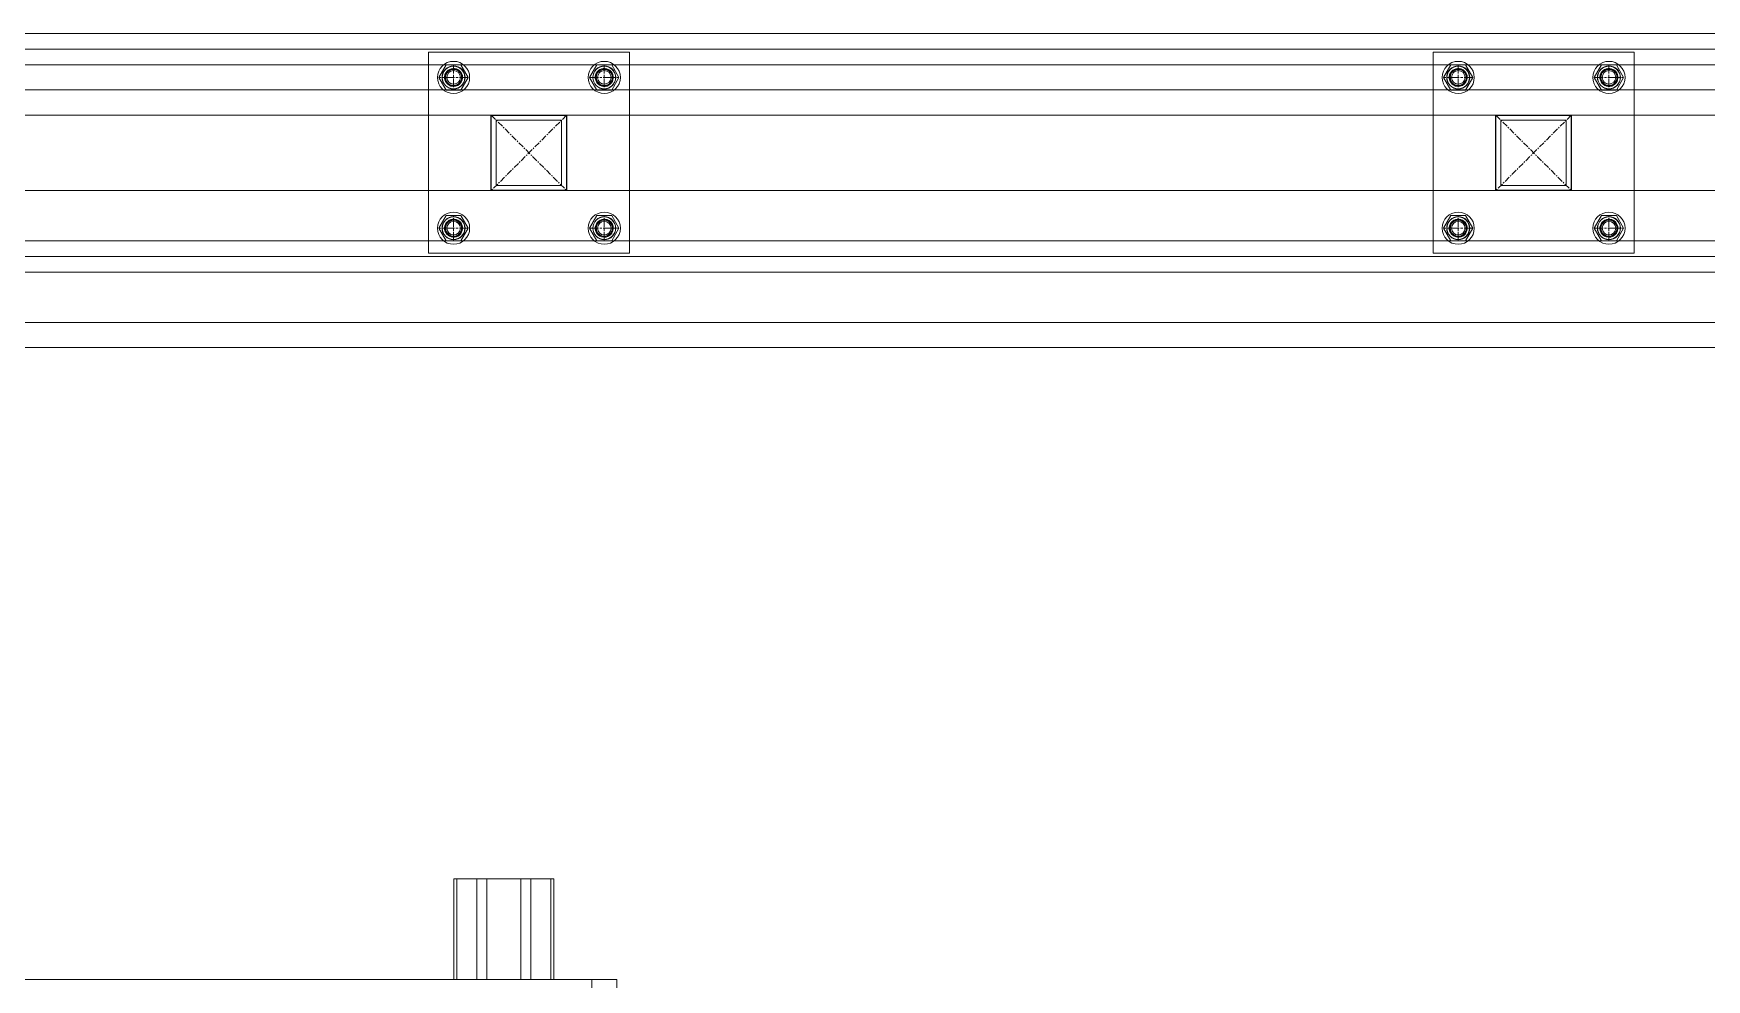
# Model space of a CAD drawing. Header units: centimetres. Extents: x 394264 to 551709, y 50011 to 59011.
# Drawn here: x 510317.1 to 510450.3, y 53867.1 to 53942.4 of the extents above; entities that cross this region are included whole.
import ezdxf

# ---------------------------------------------------------------- set-up
doc = ezdxf.new("R2010")
doc.units = ezdxf.units.CM
for name, pattern in [('CHAIN', [0.3543, 0.2362, -0.0295, 0.0591, -0.0295]), ('DASHDOT', [25.4, 12.7, -6.35, 0, -6.35]), ('M00$0$CENTER', [50.8, 31.75, -6.35, 6.35, -6.35])]:
    doc.linetypes.add(name, pattern=pattern)
doc.layers.get('0').update_dxf_attribs({"lineweight": 9})
doc.layers.add('-MH_Ad', color=1, linetype='Continuous', lineweight=9, true_color=0xff0000)
doc.layers.add('DV_alçıpanel_duvar_yeni', color=1, linetype='Continuous', lineweight=20, true_color=0xff0000)
for name, color, linetype, lineweight in [('0-KRCN-MİMARİ-220526', 8, 'Continuous', 9), ('A_Aks', 30, 'DASHDOT', 9), ('D_Alcipan_YL', 13, 'BATTING', 13), ('DV_akustik', 31, 'Continuous', 13), ('G_0.09', 254, 'Continuous', 9), ('G_0.13', 145, 'Continuous', 13), ('M00$0$A_Iskelet', 20, 'Continuous', 25), ('M00$0$D_Merkez', 51, 'M00$0$CENTER', 13), ('M00$0$D_Profil', 155, 'Continuous', 15), ('MH_Alan', 51, 'Continuous', 9), ('TF_Mobilya', 142, 'Continuous', 9)]:
    doc.layers.add(name, color=color, linetype=linetype, lineweight=lineweight)
doc.linetypes.add('BATTING', pattern='A,0.0001,-0.1,[134,ltypeshp.shx,S=0.1,R=0,X=-0.1,Y=0],-0.2,[134,ltypeshp.shx,S=0.1,R=180,X=0.1,Y=0],-0.1', length=0.4001)

# ---------------------------------------------------------------- blocks, each defined once
blk = doc.blocks.new('a_aks')
at = {"layer": 'A_Aks', "color": 8, "ltscale": 200}
blk.add_line((-743.44, 1657), (12633.63, 1657), dxfattribs=at)
blk = doc.blocks.new('mimari_yeni_durum')
at = {"layer": 'A_Aks', "color": 8}
blk.add_blockref('a_aks', (0, 0), dxfattribs=at)
blk = doc.blocks.new('kombine_altyapı')
at = {"color": 8, "linetype": 'Continuous', "lineweight": 15}
for p, q in [((5723.03, 1604.7), (5723.03, 1612.7)), ((5723.26, 1612.7), (5723.03, 1612.7)), ((5724.86, 1612.7), (5723.26, 1612.7)), ((5723.26, 1604.7), (5723.26, 1612.7)), ((5724.86, 1604.7), (5724.86, 1612.7)), ((5725.65, 1612.7), (5724.86, 1612.7)), ((5728.35, 1612.7), (5725.65, 1612.7)), ((5725.65, 1604.7), (5725.65, 1612.7)), ((5729.14, 1612.7), (5728.35, 1612.7)), ((5728.35, 1604.7), (5728.35, 1612.7)), ((5729.14, 1604.7), (5729.14, 1612.7)), ((5730.74, 1612.7), (5729.14, 1612.7)), ((5730.97, 1612.7), (5730.74, 1612.7)), ((5730.74, 1604.7), (5730.74, 1612.7)), ((5730.97, 1604.7), (5730.97, 1612.7)), ((5275, 1604.7), (5734, 1604.7)), ((5736, 1604.7), (5734, 1604.7)), ((5734, 1604.7), (5734, 1594.7)), ((5736, 1604.7), (5736, 1594.7))]:
    blk.add_line(p, q, dxfattribs=at)
blk = doc.blocks.new('A$C17b1b0ad')
at = {"layer": 'MH_Alan', "color": 8}
blk.add_lwpolyline([(4819, 88), (4819, 1661.5), (5199, 1661.5), (5199, 1620), (5311, 1620), (5311, 1655), (6452.5, 1655), (6452.5, 1620), (6507.5, 1620), (6507.5, 1661), (7013, 1661), (7013, 88)], dxfattribs=at)
blk = doc.blocks.new('*U125')
at = {"ltscale": 40}
blk.add_lwpolyline([(0, 0), (0, 6), (6, 6), (6, 0)], close=True, dxfattribs=at)
at = {"layer": 'M00$0$D_Merkez', "ltscale": 0.015}
for points in [[(0, 0), (6, 6)], [(0, 6), (6, 0)]]:
    blk.add_lwpolyline(points, dxfattribs=at)
at = {"layer": 'M00$0$D_Profil', "ltscale": 40}
blk.add_lwpolyline([(0.4, 0.4), (0.4, 5.6), (5.6, 5.6), (5.6, 0.4)], close=True, dxfattribs=at)
blk = doc.blocks.new('duvarlar')
at = {"color": 8}
for points in [[(5721, 1662.5), (5737, 1662.5), (5737, 1678.5), (5721, 1678.5)], [(5801, 1662.5), (5817, 1662.5), (5817, 1678.5), (5801, 1678.5)]]:
    blk.add_lwpolyline(points, close=True, dxfattribs=at)
at = {"layer": 'D_Alcipan_YL', "color": 8, "linetype": 'BATTING', "ltscale": 4}
blk.add_line((5955, 1675.5), (5311, 1675.5), dxfattribs=at)
at = {"layer": 'DV_akustik', "color": 8}
for p, q in [((5311, 1663.5), (5955, 1663.5)), ((5313.5, 1661), (5955, 1661))]:
    blk.add_line(p, q, dxfattribs=at)
at = {"layer": 'DV_akustik', "color": 8, "linetype": 'BATTING', "ltscale": 2.5}
blk.add_line((5312.25, 1662.25), (5955, 1662.25), dxfattribs=at)
at = {"layer": 'DV_alçıpanel_duvar_yeni', "color": 8}
for p, q in [((5955, 1680), (5311, 1680)), ((5311, 1678.75), (5955, 1678.75)), ((5955, 1677.5), (5311, 1677.5))]:
    blk.add_line(p, q, dxfattribs=at)
at = {"layer": 'G_0.09', "color": 8}
for p, q in [((5721.83, 1676.5), (5722.41, 1677.51)), ((5722.41, 1677.51), (5723.59, 1677.51)), ((5723.59, 1677.51), (5724.17, 1676.5)), ((5734.41, 1677.51), (5733.83, 1676.5)), ((5735.59, 1677.51), (5734.41, 1677.51)), ((5736.17, 1676.5), (5735.59, 1677.51)), ((5801.83, 1676.5), (5802.41, 1677.51)), ((5802.41, 1677.51), (5803.59, 1677.51)), ((5803.59, 1677.51), (5804.17, 1676.5)), ((5814.41, 1677.51), (5813.83, 1676.5)), ((5815.59, 1677.51), (5814.41, 1677.51)), ((5816.17, 1676.5), (5815.59, 1677.51)), ((5722.41, 1675.49), (5721.83, 1676.5)), ((5724.17, 1676.5), (5723.59, 1675.49)), ((5733.83, 1676.5), (5734.41, 1675.49)), ((5735.59, 1675.49), (5736.17, 1676.5)), ((5802.41, 1675.49), (5801.83, 1676.5)), ((5804.17, 1676.5), (5803.59, 1675.49)), ((5813.83, 1676.5), (5814.41, 1675.49)), ((5815.59, 1675.49), (5816.17, 1676.5)), ((5723.59, 1675.49), (5722.41, 1675.49)), ((5734.41, 1675.49), (5735.59, 1675.49)), ((5803.59, 1675.49), (5802.41, 1675.49)), ((5814.41, 1675.49), (5815.59, 1675.49)), ((5722.41, 1665.51), (5721.83, 1664.5)), ((5723.59, 1665.51), (5722.41, 1665.51)), ((5724.17, 1664.5), (5723.59, 1665.51)), ((5733.83, 1664.5), (5734.41, 1665.51)), ((5734.41, 1665.51), (5735.59, 1665.51)), ((5735.59, 1665.51), (5736.17, 1664.5)), ((5802.41, 1665.51), (5801.83, 1664.5)), ((5803.59, 1665.51), (5802.41, 1665.51)), ((5804.17, 1664.5), (5803.59, 1665.51)), ((5813.83, 1664.5), (5814.41, 1665.51)), ((5814.41, 1665.51), (5815.59, 1665.51)), ((5815.59, 1665.51), (5816.17, 1664.5)), ((5721.83, 1664.5), (5722.41, 1663.49)), ((5723.59, 1663.49), (5724.17, 1664.5)), ((5734.41, 1663.49), (5733.83, 1664.5)), ((5736.17, 1664.5), (5735.59, 1663.49)), ((5801.83, 1664.5), (5802.41, 1663.49)), ((5803.59, 1663.49), (5804.17, 1664.5)), ((5814.41, 1663.49), (5813.83, 1664.5)), ((5816.17, 1664.5), (5815.59, 1663.49)), ((5722.41, 1663.49), (5723.59, 1663.49)), ((5735.59, 1663.49), (5734.41, 1663.49)), ((5802.41, 1663.49), (5803.59, 1663.49)), ((5815.59, 1663.49), (5814.41, 1663.49))]:
    blk.add_line(p, q, dxfattribs=at)
at = {"layer": 'G_0.09', "color": 8, "linetype": 'CHAIN', "ltscale": 3}
for p, q in [((5723, 1677.51), (5723, 1675.49)), ((5735, 1677.51), (5735, 1675.49)), ((5803, 1677.51), (5803, 1675.49)), ((5815, 1677.51), (5815, 1675.49)), ((5724.17, 1676.5), (5721.83, 1676.5)), ((5733.83, 1676.5), (5736.17, 1676.5)), ((5804.17, 1676.5), (5801.83, 1676.5)), ((5813.83, 1676.5), (5816.17, 1676.5)), ((5723, 1663.49), (5723, 1665.51)), ((5735, 1663.49), (5735, 1665.51)), ((5803, 1663.49), (5803, 1665.51)), ((5815, 1663.49), (5815, 1665.51)), ((5724.17, 1664.5), (5721.83, 1664.5)), ((5733.83, 1664.5), (5736.17, 1664.5)), ((5804.17, 1664.5), (5801.83, 1664.5)), ((5813.83, 1664.5), (5816.17, 1664.5))]:
    blk.add_line(p, q, dxfattribs=at)
at = {"layer": 'G_0.09', "color": 8}
for centre, radius in [((5723, 1676.5), 1.28), ((5723, 1676.5), 0.917), ((5723, 1676.5), 0.9), ((5735, 1676.5), 1.28), ((5735, 1676.5), 0.917), ((5735, 1676.5), 0.9), ((5803, 1676.5), 1.28), ((5803, 1676.5), 0.917), ((5803, 1676.5), 0.9), ((5815, 1676.5), 1.28), ((5815, 1676.5), 0.917), ((5815, 1676.5), 0.9), ((5723, 1676.5), 0.693), ((5723, 1676.5), 0.64), ((5723, 1676.5), 0.539), ((5735, 1676.5), 0.693), ((5735, 1676.5), 0.64), ((5735, 1676.5), 0.539), ((5803, 1676.5), 0.693), ((5803, 1676.5), 0.64), ((5803, 1676.5), 0.539), ((5815, 1676.5), 0.693), ((5815, 1676.5), 0.64), ((5815, 1676.5), 0.539), ((5723, 1664.5), 1.28), ((5723, 1664.5), 0.917), ((5723, 1664.5), 0.9), ((5735, 1664.5), 1.28), ((5735, 1664.5), 0.917), ((5735, 1664.5), 0.9), ((5803, 1664.5), 1.28), ((5803, 1664.5), 0.917), ((5803, 1664.5), 0.9), ((5815, 1664.5), 1.28), ((5815, 1664.5), 0.917), ((5815, 1664.5), 0.9), ((5723, 1664.5), 0.693), ((5723, 1664.5), 0.64), ((5723, 1664.5), 0.539), ((5735, 1664.5), 0.693), ((5735, 1664.5), 0.64), ((5735, 1664.5), 0.539), ((5803, 1664.5), 0.693), ((5803, 1664.5), 0.64), ((5803, 1664.5), 0.539), ((5815, 1664.5), 0.693), ((5815, 1664.5), 0.64), ((5815, 1664.5), 0.539)]:
    blk.add_circle(centre, radius, dxfattribs=at)
at = {"layer": 'G_0.09', "color": 8, "linetype": 'Continuous'}
for centre, start, end in [((5723, 1676.5), 72, 252), ((5723, 1676.5), 72, 252), ((5723, 1676.5), 252, 72), ((5723, 1676.5), 252, 72), ((5735, 1676.5), 108, 288), ((5735, 1676.5), 108, 288), ((5735, 1676.5), 288, 108), ((5735, 1676.5), 288, 108), ((5803, 1676.5), 72, 252), ((5803, 1676.5), 72, 252), ((5803, 1676.5), 252, 72), ((5803, 1676.5), 252, 72), ((5815, 1676.5), 108, 288), ((5815, 1676.5), 108, 288), ((5815, 1676.5), 288, 108), ((5815, 1676.5), 288, 108), ((5723, 1664.5), 108, 288), ((5723, 1664.5), 108, 288), ((5723, 1664.5), 288, 108), ((5723, 1664.5), 288, 108), ((5735, 1664.5), 72, 252), ((5735, 1664.5), 72, 252), ((5735, 1664.5), 252, 72), ((5735, 1664.5), 252, 72), ((5803, 1664.5), 108, 288), ((5803, 1664.5), 108, 288), ((5803, 1664.5), 288, 108), ((5803, 1664.5), 288, 108), ((5815, 1664.5), 72, 252), ((5815, 1664.5), 72, 252), ((5815, 1664.5), 252, 72), ((5815, 1664.5), 252, 72)]:
    blk.add_arc(centre, 0.72, start, end, dxfattribs=at)
at = {"layer": 'G_0.09', "color": 8}
for centre, start, end in [((5723, 1676.5), 100, 10), ((5735, 1676.5), 170, 80), ((5803, 1676.5), 100, 10), ((5815, 1676.5), 170, 80), ((5723, 1664.5), 350, 260), ((5735, 1664.5), 280, 190), ((5803, 1664.5), 350, 260), ((5815, 1664.5), 280, 190)]:
    blk.add_arc(centre, 0.64, start, end, dxfattribs=at)
at = {"layer": 'G_0.13', "color": 8}
for p, q in [((5955, 1677.5), (5311, 1677.5)), ((6452.5, 1673.5), (5311, 1673.5)), ((5955, 1667.5), (5311, 1667.5)), ((5955, 1663.5), (5311, 1663.5))]:
    blk.add_line(p, q, dxfattribs=at)
at = {"layer": 'M00$0$A_Iskelet', "color": 8, "rotation": 270}
for p in [(5726, 1673.5), (5806, 1673.5)]:
    blk.add_blockref('*U125', p, dxfattribs=at)
blk = doc.blocks.new('A$C9e52caec')
at = {"layer": '-MH_Ad', "color": 8}
blk.add_blockref('A$C17b1b0ad', (0, 0), dxfattribs=at)
at = {"color": 8}
blk.add_blockref('mimari_yeni_durum', (0, 0), dxfattribs=at)
at = {"layer": 'TF_Mobilya', "color": 8}
blk.add_blockref('kombine_altyapı', (0, 0), dxfattribs=at)
blk.add_blockref('duvarlar', (0, 0))

msp = doc.modelspace()

# ---------------------------------------------------------------- block references
at = {"layer": '0-KRCN-MİMARİ-220526', "rotation": 359.999999999997}
msp.add_blockref('A$C9e52caec', (504627.51, 52262.37, 74), dxfattribs=at)

doc.saveas('drawing.dxf')
